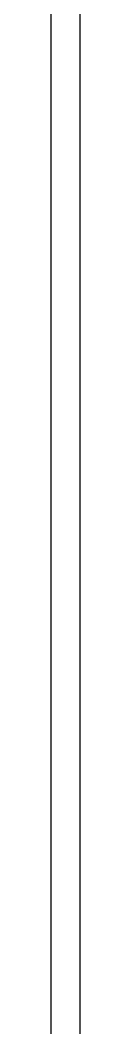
# Model space of a CAD drawing. Header units: metres. Extents: x -5.6 to 1.9, y -16.9 to 0.
# Drawn here: x -5.55 to -5.45, y -10.862 to -7.318 of the extents above; entities that cross this region are included whole.
import ezdxf

# ---------------------------------------------------------------- set-up
doc = ezdxf.new("R2010")
doc.units = ezdxf.units.M
doc.layers.add('Projection', color=5, linetype='Continuous')
doc.layers.add('Section', color=1, linetype='Continuous')

msp = doc.modelspace()

# ---------------------------------------------------------------- linework, layer by layer
at = {"layer": 'Projection'}
for points in [[(-5.55, -16.885), (-5.55, -0.1)], [(-5.45, -0.1), (-5.45, -16.8)]]:
    msp.add_lwpolyline(points, dxfattribs=at)
at = {"layer": 'Section'}
for p, q in [((-5.55, -8.4925), (-5.55, -0.1)), ((-5.45, -0.1), (-5.45, -8.4925)), ((-5.55, -16.885), (-5.55, -8.4925)), ((-5.45, -8.4925), (-5.45, -16.885))]:
    msp.add_line(p, q, dxfattribs=at)

doc.saveas('drawing.dxf')
